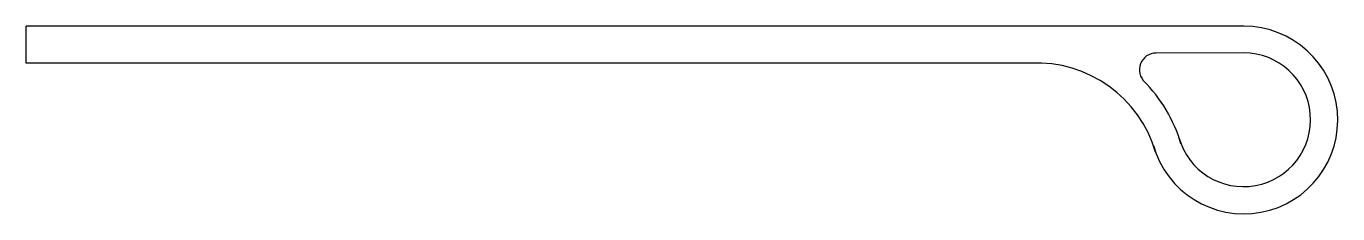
# Model space of a CAD drawing. Extents: x -72.6 to 5.6, y -5.6 to 5.6.
import ezdxf

# ---------------------------------------------------------------- set-up
doc = ezdxf.new("R2010")
doc.units = 0
doc.header["$MEASUREMENT"] = 0

msp = doc.modelspace()

# ---------------------------------------------------------------- linework, layer by layer
for p, q in [((-25.916, 5.584), (-72.578, 5.584)), ((-72.578, 3.384), (-72.578, 5.584)), ((0.017, 5.584), (-25.916, 5.584)), ((0.017, 3.995), (-5.213, 3.984)), ((-25.797, 3.384), (-72.578, 3.384)), ((-12.681, 3.384), (-25.797, 3.384))]:
    msp.add_line(p, q)
for centre, radius, start, end in [((0.017, -0.016), 5.6, 195.71786, 90), ((-5.211, 2.984), 1, 90.11261, 227.96401), ((0, 0), 3.995, 195.49679, 89.76164), ((-12.353, -4.016), 7.407, 16.25518, 92.54037), ((-12.353, -4.016), 9.002, 16.68764, 44.82034)]:
    msp.add_arc(centre, radius, start, end)

doc.saveas('drawing.dxf')
